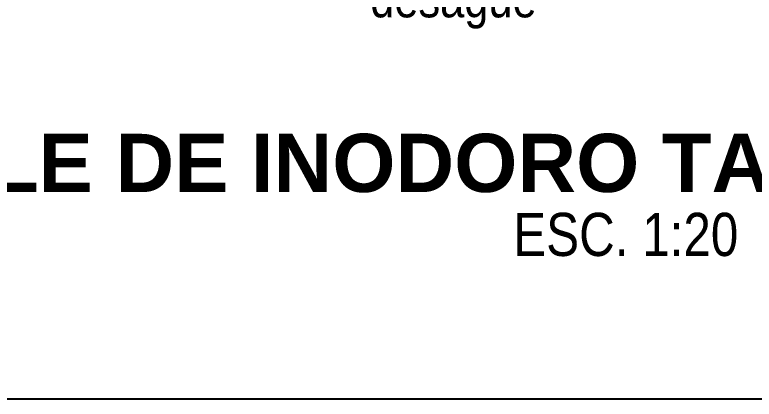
# Model space of a CAD drawing. Header units: metres. Extents: x 115.1 to 149.6, y 26.3 to 56.6.
# Drawn here: x 141.736 to 142.614, y 32.871 to 33.327 of the extents above; entities that cross this region are included whole.
import ezdxf
from ezdxf import colors
from ezdxf.entities.mleader import LeaderData, LeaderLine
from ezdxf.enums import TextEntityAlignment as Align
from ezdxf.math import Vec2, Vec3

# ---------------------------------------------------------------- set-up
doc = ezdxf.new("R2010")
doc.units = ezdxf.units.M
doc.layers.get('0').update_dxf_attribs({"color": 250})
doc.layers.add('-Acotado', color=251, linetype='Continuous', lineweight=5)
doc.layers.add('-Textos', color=7, linetype='Continuous', lineweight=20)
doc.layers.add('G-TEXTOS-TITULOS', color=174, linetype='Continuous')
doc.styles.add('-Arial Narrow', font='ARIALN.TTF')
doc.styles.add('25-TITULO', font='arialbd.ttf', dxfattribs={"height": 0.1})

# ---------------------------------------------------------------- blocks, each defined once
blk = doc.blocks.new('_ClosedBlank')
at = {"color": 0, "linetype": 'ByBlock', "lineweight": -2}
for p, q in [((-1, 0.167), (0, 0)), ((-1, 0.167), (-1, -0.167)), ((0, 0), (-1, -0.167))]:
    blk.add_line(p, q, dxfattribs=at)

msp = doc.modelspace()

# ---------------------------------------------------------------- linework, layer by layer
msp.add_line((145.64666, 32.8708), (141.22324, 32.8708))

# ---------------------------------------------------------------- texts
at = {"layer": '-Textos', "style": '-Arial Narrow'}
msp.add_text('ESC. 1:20', height=0.051219, dxfattribs=at).set_placement((142.46186, 33.06658), align=Align.MIDDLE_CENTER)
at = {"layer": 'G-TEXTOS-TITULOS', "color": 219, "true_color": 0x642165, "style": '25-TITULO'}
msp.add_text('DETALLE DE INODORO TANQUE BAJO BABY', height=0.0691413, dxfattribs=at).set_placement((142.44579, 33.15151), align=Align.MIDDLE_CENTER)

# ---------------------------------------------------------------- leaders
at = {"layer": '-Acotado', "ltscale": 0.009}
ml = msp.add_multileader_mtext('Standard', dxfattribs=at)
ml.set_content('Punto de\\Pdesague', color=7, style='-Arial Narrow')
ml.set_leader_properties(color=7, linetype='ByLayer', lineweight=0)
ml.set_arrow_properties(name='CLOSEDBLANK')
ml.build(insert=Vec2(0, 0))
ml.multileader.update_dxf_attribs({"has_dogleg": 0, "text_left_attachment_type": 6, "text_right_attachment_type": 6, "dogleg_length": 0, "arrow_head_size": 0.05, "scale": 0.025})
ctx = ml.context
ctx.base_point, ctx.scale, ctx.char_height, ctx.arrow_head_size, ctx.landing_gap_size, ctx.plane_origin = Vec3(142.14566, 33.38623), 0.025, 0.045, 0.05, 0.0125, Vec3(142.36442, 33.17121)
ctx.left_attachment, ctx.right_attachment = 6, 6
notes = []
notes.append((ctx, [(1, (1, 1, 0), (142.14566, 33.38623), (1, 0), 0, [(0, [(142.03051, 33.46852)], 0, [])])]))
ctx.mtext.insert, ctx.mtext.flow_direction = Vec3(142.15816, 33.44446), 5
for ctx, leaders in notes:
    for number, flags, end, landing, length, lines in leaders:
        leader = LeaderData()
        leader.index, (leader.has_last_leader_line, leader.has_dogleg_vector, leader.attachment_direction) = number, flags
        leader.last_leader_point, leader.dogleg_vector, leader.dogleg_length = Vec3(end), Vec3(landing), length
        for number, points, colour, breaks in lines:
            line = LeaderLine()
            line.index, line.vertices, line.color, line.breaks = number, Vec3.list(points), colors.encode_raw_color(colour), breaks
            leader.lines.append(line)
        ctx.leaders.append(leader)

doc.saveas('drawing.dxf')
